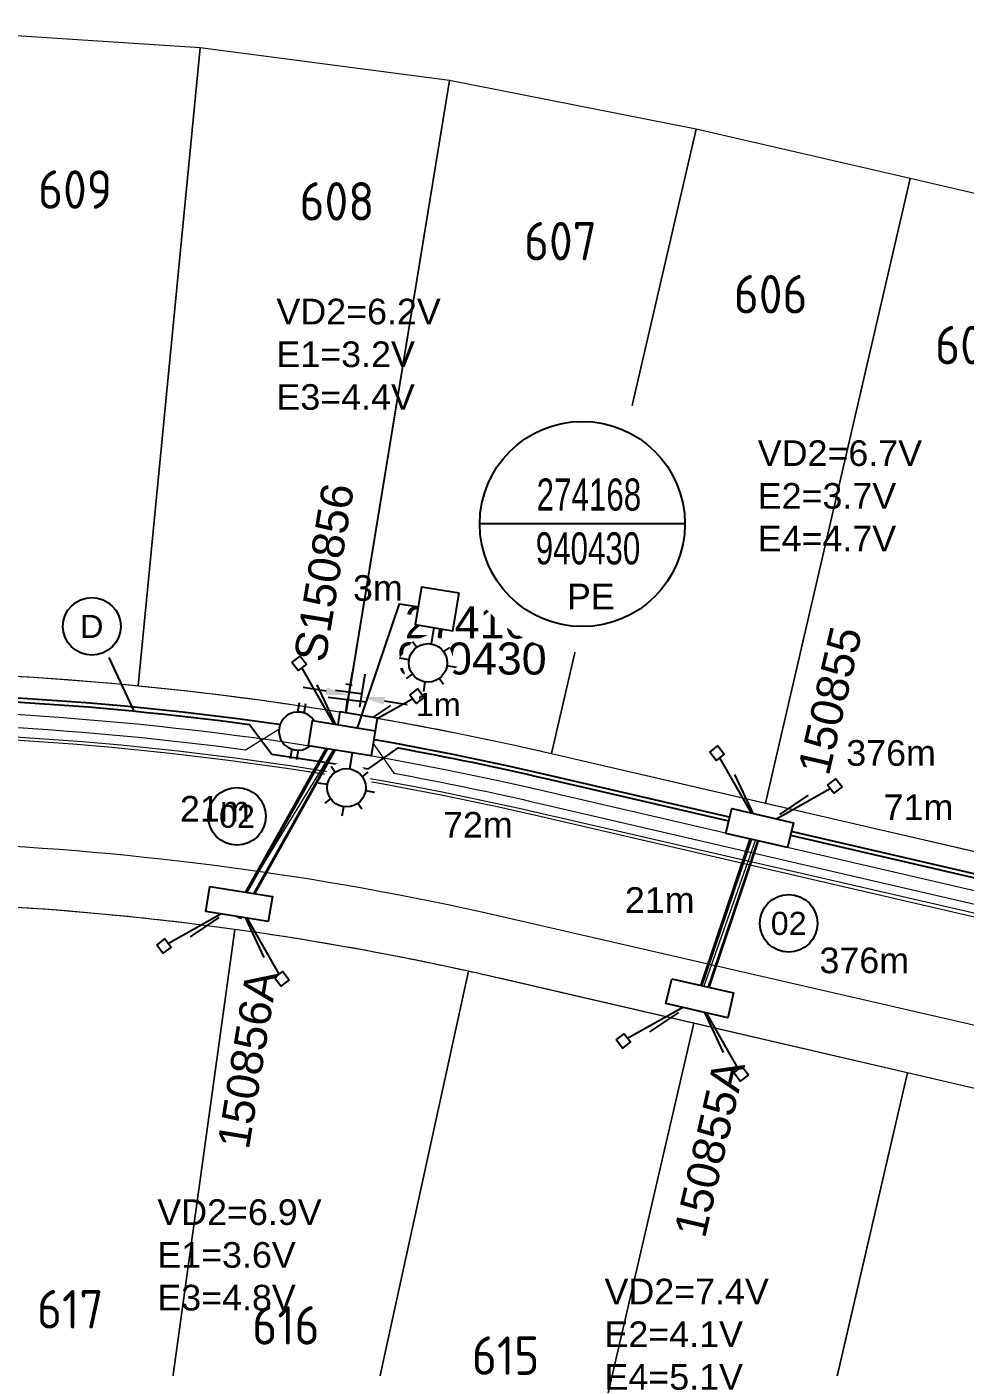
# Model space of a CAD drawing. Header units: metres. Extents: x 286486 to 288014, y 6149260 to 6150844.
# Drawn here: x 287273.7 to 287346.9, y 6149650.8 to 6149755.4 of the extents above; entities that cross this region are included whole.
import ezdxf
from ezdxf.enums import TextEntityAlignment as Align

# ---------------------------------------------------------------- set-up
doc = ezdxf.new("R2010")
doc.units = ezdxf.units.M
doc.linetypes.add('IE Trench LV', pattern=[6.5, 5, -1.5])
doc.layers.get('0').update_dxf_attribs({"color": 6})
for name, color, linetype, lineweight in [('_User Kerbs', 2, 'Continuous', 5), ('Cadastre Developer_SP_NEW', 2, 'Continuous', 5), ('Cadastre Roads_SP_NEW', 251, 'Continuous', 5)]:
    doc.layers.add(name, color=color, linetype=linetype, lineweight=lineweight)
for name, color, linetype in [('Duct_SP_NEW', 2, 'Continuous'), ('Equip_LV_NEW', 2, 'Continuous'), ('Equip_SP_SL_NEW', 2, 'Continuous'), ('Mains_HV_NEW_U72', 2, 'Continuous'), ('Mains_LV_New_R17', 2, 'Continuous'), ('Mains_LV_NEW_T84', 2, 'Continuous'), ('Mains_LV_NEW_T94', 2, 'Continuous'), ('Notes_HV_MISC', 7, 'Continuous'), ('Notes_LV_MISC', 7, 'Continuous'), ('Notes_SL_MISC', 7, 'Continuous'), ('Notes_SP_MISC', 7, 'Continuous'), ('Notes_SP_NEW', 2, 'Continuous'), ('Panels_LV_SL_NEW', 2, 'Continuous'), ('Services_SP_NEW', 2, 'Continuous'), ('Services_SP_NEW_UG', 2, 'Continuous'), ('SupportsUG_SP_LV_SL_NEW', 2, 'Continuous'), ('Trench_SP_NEW', 2, 'Continuous'), ('UG_Details_SP_MISC', 7, 'Continuous')]:
    doc.layers.add(name, color=color, linetype=linetype)
doc.styles.add('iecARIAL', font='arial.ttf', dxfattribs={"height": 2})
doc.styles.add('LotNum', font='isocp.shx', dxfattribs={"height": 1.8})
doc.styles.add('POLE_LABEL', font='arial.ttf')
doc.styles.add('SL_LABEL', font='arial.ttf', dxfattribs={"height": 2.5})
doc.styles.get("Standard").update_dxf_attribs({"font": 'arial.ttf'})
doc.linetypes.add('Cable 1', pattern='A,7,-3,["//",Standard,S=1.5,R=0,X=-2.1,Y=-0.7],-0.001', length=10.001)
doc.linetypes.add('Cable 5', pattern='A,10,-1,["o",Standard,S=2,R=0,X=-1,Y=-0.7],-1e-05,["o",Standard,S=2,R=0,X=-0.2,Y=-0.7],-1.2', length=12.20001)
doc.linetypes.add('Cable New UG', pattern='A,7,-0.25,["x",Standard,S=2,R=0,X=0.2,Y=-0.8],-2.1', length=9.35)
doc.linetypes.add('IE Trench HV', pattern='A,7,-0.2,["/",Standard,S=3,R=0,X=0.6,Y=-1.4],-2.5', length=9.7)
doc.dimstyles.get("Standard").update_dxf_attribs({"dimtxt": 0.18, "dimasz": 0.18, "dimexe": 0.18, "dimexo": 0.0625, "dimgap": 0.09, "dimtad": 0, "dimtih": 1, "dimtoh": 1, "dimdec": 4, "dimzin": 0, "dimdsep": 46, "dimtxsty": 'Standard', "dimcen": 0.09, "dimadec": 0, "dimazin": 0, "dimtfac": 1, "dimtdec": 4, "dimtofl": 0, "dimtmove": 0, "dimatfit": 3, "dimfxl": 1, "dimtolj": 1, "dimtzin": 0, "dimarcsym": 0})

# ---------------------------------------------------------------- blocks, each defined once
blk = doc.blocks.new('*U15')
for tag, flags, p in [('SUBURB', 9, (1.5, 0.2)), ('STREETNAME', 9, (1.5, 0)), ('Z', 1, (1.5, -0.6)), ('LOCATION', 9, (1.5, -0.2)), ('NOTES', 9, (1.5, -0.4))]:
    blk.add_attdef(tag, text='', height=0.2, dxfattribs=dict(flags=flags)).set_placement(p, align=Align.MIDDLE_LEFT)
blk.add_wipeout([(-2.47, 3), (2.47, 3), (2.47, 1.02), (-2.47, 1.02)])
at = {"lineweight": -3}
blk.add_lwpolyline([(-2.47, 3), (2.47, 3), (2.47, 1.02), (-2.47, 1.02)], close=True, dxfattribs=at)
for tag, height, flags, p in [('ASSET_NUM', 2.5, 8, (2, 4)), ('STREET_CODE', 0.2, 9, (1.5, 2)), ('OWNED_BY', 0.2, 9, (1.5, 1.8)), ('OPERATED_BY', 0.2, 9, (1.5, 1.6)), ('STATE', 0.2, 9, (1.5, 1.2)), ('SUPPORT_TYPE', 0.2, 9, (1.5, 1)), ('MAINTAINED_BY', 0.2, 9, (1.5, 1.4)), ('USAGE', 0.2, 9, (1.5, 0.8)), ('LEGEND', 0.2, 9, (1.5, 0.6)), ('PARENT', 0.2, 9, (1.5, 0.4))]:
    blk.add_attdef(tag, text='', height=height, dxfattribs=dict(flags=flags)).set_placement(p, align=Align.MIDDLE_LEFT)
blk = doc.blocks.new('DUCT_INDICATOR')
blk.add_circle((0, 0), 2.25)
blk.add_attdef('CODE', text='', height=1.8).set_placement((0, 0), align=Align.MIDDLE_CENTER)
at = {"flags": 1}
blk.add_attdef('Z', (0, 0), '', height=0.2, dxfattribs=at)
blk = doc.blocks.new('*U101')
for tag, height, flags, p in [('ASSET_NUM', 2.5, 8, (2, 4)), ('STREET_CODE', 0.2, 9, (1.5, 2)), ('OWNED_BY', 0.2, 9, (1.5, 1.8))]:
    blk.add_attdef(tag, text='', height=height, dxfattribs=dict(flags=flags)).set_placement(p, align=Align.MIDDLE_LEFT)
blk.add_wipeout([(-2.47, 0.99), (2.47, 0.99), (2.47, -0.99), (-2.47, -0.99)])
at = {"lineweight": -3}
blk.add_lwpolyline([(-2.47, 0.99), (2.47, 0.99), (2.47, -0.99), (-2.47, -0.99)], close=True, dxfattribs=at)
for tag, flags, p in [('OPERATED_BY', 9, (1.5, 1.6)), ('STATE', 9, (1.5, 1.2)), ('SUPPORT_TYPE', 9, (1.5, 1)), ('MAINTAINED_BY', 9, (1.5, 1.4)), ('SUBURB', 9, (1.5, 0.2)), ('STREETNAME', 9, (1.5, 0)), ('USAGE', 9, (1.5, 0.8)), ('LEGEND', 9, (1.5, 0.6)), ('PARENT', 9, (1.5, 0.4)), ('Z', 1, (1.5, -0.6)), ('LOCATION', 9, (1.5, -0.2)), ('NOTES', 9, (1.5, -0.4))]:
    blk.add_attdef(tag, text='', height=0.2, dxfattribs=dict(flags=flags)).set_placement(p, align=Align.MIDDLE_LEFT)
blk = doc.blocks.new('*U100')
for tag, p, flags in [('OPERATED_BY', (1.05, -2.9), 9), ('OWNED_BY', (1.06, -3.19), 9), ('ACTUAL_STATUS', (1.09, -2.43), 9), ('MAINTAINED_BY', (1.07, -2.66), 9), ('STATE', (1.05, -4.13), 9), ('SWITCH_TYPE', (1.05, -4.38), 9), ('ORIENTATION', (1.06, -3.43), 9), ('USAGE', (1.07, -3.68), 9), ('NOTES', (1.07, -3.88), 1), ('Z', (1.06, -4.88), 9), ('LEGEND', (1.06, -4.64), 9)]:
    blk.add_attdef(tag, p, '', height=0.2, dxfattribs=dict(flags=flags))
blk.add_wipeout([(-1.17, 0.93), (-1.28, 0.78), (-1.36, 0.61), (-1.43, 0.44), (-1.47, 0.25), (-1.49, 0.07), (-1.49, -0.12), (-1.46, -0.31), (-1.41, -0.49), (-1.34, -0.66), (-1.25, -0.82), (-1.13, -0.97), (-1, -1.11), (-0.86, -1.22), (-0.7, -1.32), (-0.53, -1.4), (-0.35, -1.45), (-0.16, -1.49), (0.03, -1.49), (0.21, -1.48), (0.4, -1.44), (0.57, -1.38), (0.74, -1.3), (0.9, -1.19), (1.04, -1.07), (1.17, -0.93), (1.28, -0.78), (1.36, -0.61), (1.43, -0.44), (1.47, -0.25), (1.49, -0.07), (1.49, 0.12), (1.46, 0.31), (1.41, 0.49), (1.34, 0.66), (1.25, 0.82), (1.13, 0.97), (1, 1.11), (0.86, 1.22), (0.7, 1.32), (0.53, 1.4), (0.35, 1.45), (0.16, 1.49), (-0.03, 1.49), (-0.21, 1.48), (-0.4, 1.44), (-0.57, 1.38), (-0.74, 1.3), (-0.9, 1.19), (-1.04, 1.07)])
for p, q in [((-0.25, 1.47), (-0.25, 2.22)), ((0.25, 1.47), (0.25, 2.22)), ((-0.25, -1.47), (-0.25, -2.22)), ((0.25, -1.47), (0.25, -2.22))]:
    blk.add_line(p, q)
blk.add_lwpolyline([(1.49, 0, 1), (-1.49, 0, 1)], format="xyb", close=True)
at = {"flags": 9}
for tag, p in [('OPERATING_VOLTAGE', (1.08, -1.64)), ('NO_PHASES', (1.07, -1.92)), ('CONSTRUCTED_VOLTAGE', (1.07, -2.19))]:
    blk.add_attdef(tag, p, '', height=0.2, dxfattribs=at)
blk = doc.blocks.new('PANEL_NEW')
at = {"layer": 'Panels_LV_SL_NEW'}
h = blk.add_hatch(color=256, dxfattribs=at)
h.paths.add_polyline_path([(-0.8, -0.32), (0.8, -0.32), (0.8, 0.32), (-0.8, 0.32)])
h.paths.add_polyline_path([(-0.72, 0.24), (0.72, 0.24), (0.72, -0.24), (-0.72, -0.24)], flags=16)
for points in [[(-0.8, -0.32), (0.8, -0.32), (0.8, 0.32), (-0.8, 0.32)], [(-0.72, -0.24), (0.72, -0.24), (0.72, 0.24), (-0.72, 0.24)]]:
    blk.add_lwpolyline(points, close=True)
blk.add_attdef('PARENT', (1.52, -2.43), '', height=2.5, rotation=90)
for tag, flags, p in [('CONNECTOR_TYPE', 9, (1.5, 0)), ('CONSTRUCTED_VOLTAGE', 9, (1.5, -0.2)), ('OPERATING_VOLTAGE', 9, (1.5, -0.6)), ('ORIENTATION', 9, (1.5, -0.8)), ('OWNED_BY', 9, (1.5, -1)), ('NO_PHASES', 9, (1.5, -0.4)), ('OPERATED_BY', 9, (1.5, -1.2)), ('STATE', 9, (1.5, -1.6)), ('MAINTAINED_BY', 9, (1.5, -1.4)), ('USAGE', 9, (1.5, -1.8)), ('NOTES', 9, (1.5, -2)), ('Z', 1, (1.5, -2.2))]:
    blk.add_attdef(tag, text='', height=0.2, dxfattribs=dict(flags=flags)).set_placement(p, align=Align.MIDDLE_LEFT)
blk = doc.blocks.new('*U39')
blk.add_blockref('*U101', (0, 2.01))
for tag, flags, p in [('STREET_CODE', 9, (1.5, 0)), ('OWNED_BY', 9, (1.5, -0.2)), ('OPERATED_BY', 9, (1.5, -0.4)), ('STATE', 9, (1.5, -0.8)), ('SUPPORT_TYPE', 9, (1.5, -1)), ('MAINTAINED_BY', 9, (1.5, -0.6)), ('SUBURB', 9, (1.5, -1.8)), ('STREETNAME', 9, (1.5, -2)), ('USAGE', 9, (1.5, -1.2)), ('LEGEND', 9, (1.5, -1.4)), ('PARENT', 9, (1.5, -1.6)), ('Z', 1, (1.5, -2.6)), ('LOCATION', 9, (1.5, -2.2)), ('NOTES', 9, (1.5, -2.4))]:
    blk.add_attdef(tag, text='', height=0.2, dxfattribs=dict(flags=flags)).set_placement(p, align=Align.MIDDLE_LEFT)
blk.add_blockref('PANEL_NEW', (0, 2.01))
at = {"flags": 8}
blk.add_attdef('ASSET_NUM', text='', height=2.5, dxfattribs=at).set_placement((2, 4.78), align=Align.MIDDLE_LEFT)
blk.add_blockref('*U100', (3.47, 2.01))
blk = doc.blocks.new('Earth')
for p, q in [((0, -2.04), (0, 0)), ((-1.5, -2.04), (1.5, -2.04)), ((-1, -2.64), (1, -2.64)), ((-0.25, -3.24), (0.25, -3.24))]:
    blk.add_line(p, q)
blk = doc.blocks.new('CCP_NEW')
for tag, flags, p in [('CCP_TYPE', 9, (1.5, 0)), ('ORIENTATION', 9, (1.5, -0.2)), ('STATE', 9, (1.5, -1)), ('USAGE', 9, (1.5, -0.4)), ('LEGEND', 9, (1.5, -0.6)), ('LIFE_SUPPORT', 9, (1.5, -0.8)), ('OWNED_BY', 9, (1.5, -1.2)), ('OPERATED_BY', 9, (1.5, -1.4)), ('OPERATING_VOLTAGE', 9, (1.5, -1.8)), ('CONSTRUCTED_VOLTAGE', 9, (1.5, -2)), ('MAINTAINED_BY', 9, (1.5, -1.6)), ('Z', 1, (1.5, -2.4)), ('NUMBER_OF_PHASES', 9, (1.5, -2.2))]:
    blk.add_attdef(tag, text='', height=0.2, dxfattribs=dict(flags=flags)).set_placement(p, align=Align.MIDDLE_LEFT)
blk.add_wipeout([(0, 0.57), (0.57, 0), (0, -0.57), (-0.57, 0)])
blk.add_lwpolyline([(-0.57, 0), (0, 0.57), (0.57, 0), (0, -0.57), (-0.57, 0)])
blk = doc.blocks.new('COLUMN_NEW')
for tag, flags, p in [('Z', 1, (1.5, -2.8)), ('LOCATION', 9, (1.5, -2.2)), ('NOTES', 9, (1.5, -2.4)), ('LABEL_ALIGNMENT', 9, (1.5, -2.6))]:
    blk.add_attdef(tag, text='', height=0.2, dxfattribs=dict(flags=flags)).set_placement(p, align=Align.MIDDLE_LEFT)
blk.add_wipeout([(-1.485, -1.485), (1.485, -1.485), (1.485, 1.485), (-1.485, 1.485)])
at = {"lineweight": -3}
blk.add_lwpolyline([(-1.485, -1.485), (1.485, -1.485), (1.485, 1.485), (-1.485, 1.485)], close=True, dxfattribs=at)
for tag, height, flags, p in [('ASSET_NUM', 2.5, 8, (2, 2)), ('STREET_CODE', 0.2, 9, (1.5, 0)), ('OWNED_BY', 0.2, 9, (1.5, -0.4)), ('OPERATED_BY', 0.2, 9, (1.5, -0.6)), ('STATE', 0.2, 9, (1.5, -1)), ('COLUMN_TYPE', 0.2, 9, (1.5, -0.2)), ('MAINTAINED_BY', 0.2, 9, (1.5, -0.8)), ('SUBURB', 0.2, 9, (1.5, -1.8)), ('STREETNAME', 0.2, 9, (1.5, -2)), ('USAGE', 0.2, 9, (1.5, -1.2)), ('LEGEND', 0.2, 9, (1.5, -1.4)), ('PARENT', 0.2, 9, (1.5, -1.6))]:
    blk.add_attdef(tag, text='', height=height, dxfattribs=dict(flags=flags)).set_placement(p, align=Align.MIDDLE_LEFT)
at = {"style": 'POLE_LABEL', "flags": 9}
blk.add_attdef('STRUCTURE_PLANT_NUMBER', text='', height=0.2, dxfattribs=at).set_placement((1.5, 0.242), align=Align.MIDDLE_LEFT)
blk = doc.blocks.new('SL_LANTERN_NEW')
blk.add_line((0, 0), (0, 0))
for tag, p, flags in [('Z', (0, 0), 1), ('OPERATED_BY', (0, -9.61), 9)]:
    blk.add_attdef(tag, p, '', height=0.2, dxfattribs=dict(flags=flags))
at = {"style": 'SL_LABEL', "flags": 9}
blk.add_attdef('STREET_CODE', text='', height=0.2, dxfattribs=at).set_placement((0, -0.2), align=Align.MIDDLE_LEFT)
for tag, height, flags, p in [('CONSTRUCTED_VOLTAGE', 0.2, 9, (0, -0.4)), ('CONTROL_TYPE', 0.2, 9, (0, -0.6)), ('LANTERN_PURPOSE', 0.2, 9, (0, -0.8)), ('LANTERN_TYPE', 0.2, 9, (0, -1)), ('OPERATING_VOLTAGE', 0.2, 9, (0, -1.4)), ('ORIENTATION', 0.2, 9, (0, -1.6)), ('OWNED_BY', 0.2, 9, (0, -1.8)), ('STATE', 0.2, 9, (0, -2)), ('NO_PHASES', 0.2, 9, (0, -1.2)), ('LNUMBER', 2.5, 8, (1.2, -2.8)), ('CEXIST', 0.2, 9, (0, -2.4)), ('CNEW', 0.2, 9, (0, -2.6)), ('CNUMBER', 0.2, 9, (0, -2.8)), ('CREMOVE', 0.2, 9, (0, -3)), ('CREPLACE', 0.2, 9, (0, -3.2)), ('USAGE', 0.2, 9, (0, -2.2)), ('LKINGHEIGHT', 0.2, 9, (0, -3.4)), ('LBRACKET', 0.2, 9, (0, -3.6)), ('LBRACKETVOCAB', 0.2, 9, (0, -3.8)), ('LCATEGORY', 0.2, 9, (0, -4)), ('LCHARGE1', 0.2, 9, (0, -4.2)), ('LCHARGE1PERCENT', 0.2, 9, (0, -4.4)), ('LCHARGE2', 0.2, 9, (0, -4.6)), ('LCHARGE2PERCENT', 0.2, 9, (0, -4.8)), ('LCHARGE3', 0.2, 9, (0, -5)), ('LCHARGE3PERCENT', 0.2, 9, (0, -5.2)), ('LEXIST', 0.2, 9, (0, -5.4)), ('LLAMP', 0.2, 9, (0, -5.6)), ('LLAMPVOCAB', 0.2, 9, (0, -5.8)), ('LMAST', 0.2, 9, (0, -6)), ('LMASTVOCAB', 0.2, 9, (0, -6.2)), ('LNEW', 0.2, 9, (0, -6.4)), ('LANTNUMBER', 0.2, 9, (0, -6.6)), ('LOUTREACH', 0.2, 9, (0, -7)), ('LOUTREACHVOCAB', 0.2, 9, (0, -7.2)), ('LRATECODE', 0.2, 9, (0, -7.4)), ('LREMOVE', 0.2, 9, (0, -7.6)), ('LREPLACE', 0.2, 9, (0, -7.8)), ('LTYPE', 0.2, 9, (0, -8)), ('LTYPEVOCAB', 0.2, 9, (0, -8.2)), ('LEGEND', 0.2, 9, (0, -8.4)), ('SUBURB', 0.2, 9, (0, -8.6)), ('STREETNAME', 0.2, 9, (0, -8.8)), ('LOCATION', 0.2, 9, (0, -9)), ('NOTES', 0.2, 9, (0, -9.2)), ('MAINTAINED_BY', 0.2, 9, (0, -9.86))]:
    blk.add_attdef(tag, text='', height=height, dxfattribs=dict(flags=flags)).set_placement(p, align=Align.MIDDLE_LEFT)
blk.add_wipeout([(0, 6.47), (1.46, 5.68), (2.25, 4.22), (1.46, 2.76), (0, 1.86), (-1.46, 2.76), (-2.25, 4.22), (-1.46, 5.68)])
for p, q in [((0, 5.72), (0, 6.47)), ((-1.46, 5.68), (-1.06, 5.28)), ((1.46, 5.68), (1.06, 5.28)), ((-2.25, 4.22), (-1.5, 4.22)), ((1.5, 4.22), (2.25, 4.22)), ((-1.46, 2.76), (-1.06, 3.16)), ((1.46, 2.76), (1.06, 3.16)), ((0, 0), (0, 2.72))]:
    blk.add_line(p, q)
blk.add_circle((0, 4.22), 1.5)
at = {"style": 'SL_LABEL', "flags": 8}
blk.add_attdef('ASSET_NUM', text='', height=2.5, dxfattribs=at).set_placement((2, 2), align=Align.MIDDLE_LEFT)
blk = doc.blocks.new('*D72')
at = {"layer": 'Defpoints', "color": 0, "linetype": 'Continuous', "lineweight": 0, "transparency": 16777216}
for p in [(287299.78, 6149703.11), (287298.56, 6149701.88), (287299.55, 6149701.72)]:
    blk.add_point(p, dxfattribs=at)
at = {"layer": 'Notes_SP_MISC', "color": 0, "linetype": 'Continuous', "lineweight": -2, "transparency": 16777216}
for p, q in [((287298.66, 6149702.5), (287299.07, 6149705.05)), ((287299.65, 6149702.34), (287300.07, 6149704.89)), ((287297.01, 6149703.57), (287295.23, 6149703.86)), ((287301.56, 6149702.82), (287303.33, 6149702.53))]:
    blk.add_line(p, q, dxfattribs=at)
at = {"layer": 'Notes_SP_MISC', "color": 0, "linetype": 'Continuous', "lineweight": 0, "transparency": 16777216}
for points in [[(287297.06, 6149703.86), (287296.96, 6149703.27), (287298.78, 6149703.28)], [(287301.6, 6149703.12), (287301.51, 6149702.53), (287299.78, 6149703.11)]]:
    blk.add_solid(points, dxfattribs=at)
at = {"layer": 'Notes_SP_MISC', "color": 0, "linetype": 'Continuous', "lineweight": 0, "transparency": 16777216, "insert": (287305.76, 6149702.53), "char_height": 1.8, "attachment_point": 5}
blk.add_mtext('\\A1;1m', dxfattribs=at)
blk = doc.blocks.new('SLANTERN_NUM_NEW')
blk.add_line((0, 0), (8, 0))
at = {"flags": 1}
blk.add_attdef('Z', (0, 0), '', height=0.2, dxfattribs=at)
blk.add_wipeout([(-0.31, 10), (-0.94, 9.96), (-1.57, 9.88), (-2.18, 9.76), (-2.79, 9.61), (-3.39, 9.41), (-3.97, 9.18), (-4.54, 8.91), (-5.09, 8.61), (-5.62, 8.27), (-6.13, 7.91), (-6.62, 7.5), (-7.07, 7.07), (-7.5, 6.62), (-7.91, 6.13), (-8.27, 5.62), (-8.61, 5.09), (-8.91, 4.54), (-9.18, 3.97), (-9.41, 3.39), (-9.61, 2.79), (-9.76, 2.18), (-9.88, 1.57), (-9.96, 0.94), (-10, 0.31), (-10, -0.31), (-9.96, -0.94), (-9.88, -1.57), (-9.76, -2.18), (-9.61, -2.79), (-9.41, -3.39), (-9.18, -3.97), (-8.91, -4.54), (-8.61, -5.09), (-8.27, -5.62), (-7.91, -6.13), (-7.5, -6.62), (-7.07, -7.07), (-6.62, -7.5), (-6.13, -7.91), (-5.62, -8.27), (-5.09, -8.61), (-4.54, -8.91), (-3.97, -9.18), (-3.39, -9.41), (-2.79, -9.61), (-2.18, -9.76), (-1.57, -9.88), (-0.94, -9.96), (-0.31, -10), (0.31, -10), (0.94, -9.96), (1.57, -9.88), (2.18, -9.76), (2.79, -9.61), (3.39, -9.41), (3.97, -9.18), (4.54, -8.91), (5.09, -8.61), (5.62, -8.27), (6.13, -7.91), (6.62, -7.5), (7.07, -7.07), (7.5, -6.62), (7.91, -6.13), (8.27, -5.62), (8.61, -5.09), (8.91, -4.54), (9.18, -3.97), (9.41, -3.39), (9.61, -2.79), (9.76, -2.18), (9.88, -1.57), (9.96, -0.94), (10, -0.31), (10, 0.31), (9.96, 0.94), (9.88, 1.57), (9.76, 2.18), (9.61, 2.79), (9.41, 3.39), (9.18, 3.97), (8.91, 4.54), (8.61, 5.09), (8.27, 5.62), (7.91, 6.13), (7.5, 6.62), (7.07, 7.07), (6.62, 7.5), (6.13, 7.91), (5.62, 8.27), (5.09, 8.61), (4.54, 8.91), (3.97, 9.18), (3.39, 9.41), (2.79, 9.61), (2.18, 9.76), (1.57, 9.88), (0.94, 9.96), (0.31, 10)])
at = {"linetype": 'Continuous'}
blk.add_line((8, 0), (-8, 0), dxfattribs=at)
blk.add_circle((0, 0), 8, dxfattribs=at)
at = {"width": 0.7}
for tag, p in [('SNUMBER', (0.51, 1.05)), ('CNUMBER', (0.44, -3.15))]:
    blk.add_attdef(tag, text='', height=2.5, dxfattribs=at).set_placement(p, align=Align.CENTER)
at = {"layer": 'Notes_LV_MISC', "linetype": 'Continuous', "insert": (-1.2, -4.66), "char_height": 2, "attachment_point": 1, "style": 'iecARIAL'}
blk.add_mtext_dynamic_manual_height_columns('PE', width=8.5143, gutter_width=10, heights=[0], dxfattribs=at)

msp = doc.modelspace()

# ---------------------------------------------------------------- linework, layer by layer
at = {"layer": 'Cadastre Developer_SP_NEW', "color": 2, "lineweight": 0}
for points in [[(287266.03371, 6149705.05464, -0.016317406), (287282.34713, 6149703.99994), (287287.1992, 6149753.76398), (287267.62997, 6149755.02918)], [(287284.72485, 6149647.60866), (287287.97945, 6149647.39864), (287300.01653, 6149644.60516), (287308.10536, 6149681.72111, 0.020243714), (287289.89534, 6149684.98937)]]:
    msp.add_lwpolyline(points, format="xyb", close=True, dxfattribs=at)
for points in [[(287298.55703, 6149701.88356), (287306.64426, 6149751.22522), (287287.1992, 6149753.76398), (287282.34713, 6149703.99994, -0.016317407), (287298.55703, 6149701.88356, -0.962604607)], [(287314.5944, 6149698.71452), (287325.88235, 6149747.42371), (287306.64426, 6149751.22522), (287298.56548, 6149701.88218, -0.016304543), (287314.5944, 6149698.71455, -0.982640997)], [(287270.88395, 6149686.8271), (287268.77121, 6149648.64956), (287280.49196, 6149647.88213), (287284.72489, 6149647.60897), (287289.89534, 6149684.98937, 0.020543883), (287270.88395, 6149686.8271, 3.281482935)], [(287317.11335, 6149640.64709), (287325.69191, 6149677.66575), (287310.53073, 6149681.17923, 0.005235657), (287308.10536, 6149681.72111), (287300.01748, 6149644.60892), (287317.11335, 6149640.64709)]]:
    msp.add_lwpolyline(points, format="xyb", dxfattribs=at)
for points in [[(287331.27728, 6149694.8484), (287342.56524, 6149743.55758), (287325.88235, 6149747.42371), (287314.5944, 6149698.71455), (287331.27728, 6149694.8484)], [(287347.96017, 6149690.98227), (287359.24813, 6149739.69146), (287342.56524, 6149743.55758), (287331.27729, 6149694.84842), (287347.96017, 6149690.98227)]]:
    msp.add_lwpolyline(points, dxfattribs=at)
for points in [[(287317.11339, 6149640.64674), (287333.78162, 6149636.78436), (287342.36039, 6149673.80299), (287325.69211, 6149677.6657)], [(287333.78155, 6149636.78403), (287349.47571, 6149633.14738), (287358.04547, 6149670.12711), (287342.36039, 6149673.80299)]]:
    msp.add_lwpolyline(points, close=True, dxfattribs=at)
at = {"layer": 'Cadastre Roads_SP_NEW', "color": 2, "lineweight": 0}
msp.add_lwpolyline([(287304.60503, 6149448.18211), (287295.26398, 6149461.79666), (287295.26398, 6149461.79666), (287293.47654, 6149464.40185, 0.012443729), (287283.69218, 6149477.09312, 0.008761577), (287276.42983, 6149485.72956, 0.008761577), (287268.86934, 6149494.10623, 0.165908571), (287259.75265, 6149498.97156), (287262.64524, 6149516.73762, -0.103971266), (287275.69453, 6149511.69732, -0.030415347), (287279.01768, 6149509.24058, -0.040473528), (287283.31732, 6149505.00136, -0.010372964), (287292.65748, 6149494.46813, -0.010373281), (287301.5536, 6149483.55728), (287306.94628, 6149483.40315), (287317.38311, 6149468.30256), (287316.86538, 6149462.12891, 0.000009451), (287334.80954, 6149435.97534)], format="xyb", dxfattribs=at)
at = {"layer": 'Duct_SP_NEW'}
for p, q in [((287298.17358, 6149701.00275), (287289.83363, 6149686.12304)), ((287298.62719, 6149700.74851), (287290.28724, 6149685.8688)), ((287298.17358, 6149701.00275), (287298.40038, 6149700.87563)), ((287298.62719, 6149700.74851), (287298.40038, 6149700.87563)), ((287330.80065, 6149693.93785), (287325.67565, 6149678.74255)), ((287331.29338, 6149693.77166), (287326.16838, 6149678.57636)), ((287330.80065, 6149693.93785), (287331.04702, 6149693.85476)), ((287331.29338, 6149693.77166), (287331.04702, 6149693.85476)), ((287289.83363, 6149686.12304), (287290.06044, 6149685.99592)), ((287290.28724, 6149685.8688), (287290.06044, 6149685.99592)), ((287325.67565, 6149678.74255), (287325.92201, 6149678.65945)), ((287326.16838, 6149678.57636), (287325.92201, 6149678.65945))]:
    msp.add_line(p, q, dxfattribs=at)
at = {"layer": 'Mains_LV_New_R17', "linetype": 'Cable 5', "flags": 128}
msp.add_lwpolyline([(287299.31002, 6149700.23805, 0.001004791), (287298.32265, 6149700.40196)], format="xyb", dxfattribs=at)
at = {"layer": 'Mains_LV_NEW_T84', "color": 2, "linetype": 'Cable New UG', "lineweight": 0, "flags": 128}
msp.add_lwpolyline([(287198.95049, 6149746.53072), (287197.64041, 6149743.56705), (287207.86224, 6149703.36556), (287216.63896, 6149697.68186, -0.075581216), (287290.7352, 6149699.00406), (287293.32912, 6149700.6074), (287300.67255, 6149699.49766), (287302.29978, 6149697.17595, -0.011798605), (287313.69136, 6149694.81778), (287359.38181, 6149684.2294), (287361.78289, 6149685.72597), (287366.6051, 6149684.60846), (287368.10688, 6149682.20743), (287425.08444, 6149669.00335), (287428.50972, 6149670.2523), (287430.92083, 6149669.69355)], format="xyb", dxfattribs=at)
at = {"layer": 'Mains_LV_NEW_T84', "color": 2, "linetype": 'Cable New UG', "flags": 128}
msp.add_lwpolyline([(287217.88908, 6149699.91834), (287217.88908, 6149699.91834), (287217.88908, 6149699.91834, -0.07398075), (287291.02599, 6149700.98298), (287292.77202, 6149698.66046), (287300.32943, 6149697.52731), (287302.64152, 6149699.14661, -0.011816364), (287314.14288, 6149696.76615), (287359.83332, 6149686.17776), (287361.32897, 6149683.77816), (287366.1585, 6149682.65895), (287368.55347, 6149684.15694), (287397.55731, 6149677.43554)], format="xyb", dxfattribs=at)
at = {"layer": 'Mains_LV_NEW_T94', "color": 2, "linetype": 'Cable 1', "lineweight": 0, "ltscale": 0.5}
for points in [[(287290.22068, 6149686.97286), (287298.28038, 6149700.14204, 0.011172051), (287298.28038, 6149700.14204), (287298.28038, 6149700.14204)], [(287326.14551, 6149679.6239), (287330.82577, 6149692.90006, 0.011172051), (287330.82577, 6149692.90006), (287330.82577, 6149692.90006)]]:
    msp.add_lwpolyline(points, format="xyb", dxfattribs=at)
at = {"layer": 'Services_SP_NEW_UG', "color": 2, "flags": 128}
for points in [[(287327.49571, 6149698.74038), (287330.82817, 6149692.89942), (287336.68495, 6149696.17954)], [(287293.55314, 6149681.13191), (287290.22068, 6149686.97286), (287284.3639, 6149683.69274)], [(287329.37987, 6149673.728), (287326.04741, 6149679.56896), (287320.19063, 6149676.28883)]]:
    msp.add_lwpolyline(points, dxfattribs=at)
at = {"layer": 'Trench_SP_NEW', "linetype": 'IE Trench LV', "flags": 128}
for points in [[(287280.05869, 6149706.19533), (287282.02558, 6149702.02232), (287282.02558, 6149702.02232)], [(287328.86128, 6149697.07242), (287330.82817, 6149692.89942), (287334.64104, 6149695.46173)], [(287292.18757, 6149682.79986), (287290.22068, 6149686.97286), (287286.40781, 6149684.41055)], [(287328.0143, 6149675.39595), (287326.04741, 6149679.56896), (287322.23454, 6149677.00664)]]:
    msp.add_lwpolyline(points, dxfattribs=at)
at = {"layer": 'Trench_SP_NEW', "linetype": 'IE Trench HV', "flags": 128}
msp.add_lwpolyline([(287397.62504, 6149677.72779), (287314.2106, 6149697.0584, 0.097811221), (287217.8323, 6149700.21304), (287214.16601, 6149699.39937)], format="xyb", dxfattribs=at)
at = {"layer": 'UG_Details_SP_MISC', "lineweight": 0}
for p, q in [((287289.7464, 6149686.17193), (287298.08635, 6149701.05164)), ((287290.37447, 6149685.8199), (287298.71442, 6149700.69961)), ((287298.08635, 6149701.05164), (287298.40038, 6149700.87563)), ((287298.71442, 6149700.69961), (287298.40038, 6149700.87563)), ((287325.58089, 6149678.77451), (287330.7059, 6149693.96981)), ((287326.26313, 6149678.5444), (287331.38814, 6149693.73971)), ((287330.7059, 6149693.96981), (287331.04702, 6149693.85476)), ((287331.38814, 6149693.73971), (287331.04702, 6149693.85476)), ((287289.7464, 6149686.17193), (287290.06044, 6149685.99592)), ((287290.37447, 6149685.8199), (287290.06044, 6149685.99592)), ((287325.58089, 6149678.77451), (287325.92201, 6149678.65945)), ((287326.26313, 6149678.5444), (287325.92201, 6149678.65945))]:
    msp.add_line(p, q, dxfattribs=at)

# ---------------------------------------------------------------- block references
at = {"layer": 'Notes_SP_NEW', "linetype": 'IE Trench LV'}
for p, values in [((287278.73969, 6149708.62729), {'CODE': 'D'}), ((287290.0591, 6149693.81286), {'CODE': '02'}), ((287333.0856, 6149685.46152), {'CODE': '02'})]:
    msp.add_blockref('DUCT_INDICATOR', p, dxfattribs=at).add_auto_attribs(values)

# ---------------------------------------------------------------- texts
at = {"layer": 'Notes_HV_MISC', "linetype": 'Cable New UG', "lineweight": 0, "char_height": 2, "attachment_point": 1, "style": 'iecARIAL'}
for insert in [(287337.57699, 6149699.75617), (287335.48711, 6149683.57353)]:
    msp.add_mtext_dynamic_manual_height_columns('376m', width=13.7583821, gutter_width=10, heights=[0], dxfattribs=dict(at, insert=insert))
at = {"layer": 'Notes_LV_MISC', "linetype": 'Cable New UG', "char_height": 2, "attachment_point": 1, "style": 'iecARIAL'}
for s, width, heights, insert in [('VD2=6.2V\\PE1=3.2V\\PE3=4.4V', 17.4646073, [12.02442], (287293.13881, 6149734.19271)), ('VD2=6.7V\\PE2=3.7V\\PE4=4.7V', 17.4646073, [12.02442], (287330.6757, 6149723.14517)), ('21m', 4.365633, [0], (287285.61437, 6149695.39953)), ('71m', 4.365633, [0], (287340.49286, 6149695.51971)), ('72m', 4.365633, [0], (287306.1284, 6149694.15357)), ('21m', 4.365633, [0], (287320.30971, 6149688.28278)), ('VD2=7.4V\\PE2=4.1V\\PE4=5.1V', 17.4646073, [12.02442], (287318.72472, 6149657.74323))]:
    msp.add_mtext_dynamic_manual_height_columns(s, width=width, gutter_width=10, heights=heights, dxfattribs=dict(at, insert=insert))

# ---------------------------------------------------------------- next in the draw order: texts
at = {"layer": 'Cadastre Developer_SP_NEW', "color": 2, "lineweight": 0, "char_height": 3, "width": 8.6113974, "attachment_point": 2, "style": 'LotNum', "bg_fill": 3, "box_fill_scale": 1.5, "bg_fill_color": 256, "bg_fill_true_color": 13158600, "bg_fill_transparency": 0}
for s, insert in [('609', (287277.43734, 6149744.20521)), ('608', (287297.85642, 6149743.28659)), ('607', (287315.28567, 6149740.18039)), ('606', (287331.67953, 6149736.03879)), ('605', (287347.38312, 6149732.06975)), ('617', (287277.05866, 6149656.85473)), ('616', (287293.87726, 6149655.59843)), ('615', (287311.0128, 6149653.24076))]:
    msp.add_mtext(s, dxfattribs=dict(at, insert=insert))

# ---------------------------------------------------------------- next in the draw order: linework, layer by layer
at = {"layer": '_User Kerbs', "color": 251, "linetype": 'Continuous', "flags": 128}
for points in [[(287195.66674, 6149748.36692), (287206.7453, 6149704.79602, 0.389050326), (287218.31306, 6149697.2214, -0.097820328), (287313.52656, 6149694.10664), (287412.95186, 6149671.22569), (287412.95186, 6149671.22569)], [(287441.50755, 6149655.84182), (287440.58796, 6149656.05493), (287425.97521, 6149659.44131), (287411.36247, 6149662.8277), (287409.70346, 6149663.21216), (287409.70346, 6149663.21216), (287309.14873, 6149686.33467, 0.0902254), (287224.33232, 6149689.50658), (287224.33232, 6149689.50658)]]:
    msp.add_lwpolyline(points, format="xyb", dxfattribs=at)
at = {"layer": 'Cadastre Roads_SP_NEW', "color": 2, "flags": 128}
msp.add_lwpolyline([(287414.69172, 6149675.51778), (287407.84498, 6149658.62746), (287308.10536, 6149681.72111, 0.095230469), (287220.42214, 6149684.12002), (287217.5105, 6149701.88298, -0.097859286), (287314.5944, 6149698.71452), (287414.69172, 6149675.51778)], format="xyb", dxfattribs=at)

# ---------------------------------------------------------------- next in the draw order: texts
at = {"layer": 'Notes_LV_MISC', "linetype": 'Cable New UG', "insert": (287283.84825, 6149663.93135), "char_height": 2, "attachment_point": 1, "style": 'iecARIAL'}
msp.add_mtext_dynamic_manual_height_columns('VD2=6.9V\\PE1=3.6V\\PE3=4.8V', width=17.4646073, gutter_width=10, heights=[12.02442], dxfattribs=at)

# ---------------------------------------------------------------- next in the draw order: block references
at = {"layer": 'Panels_LV_SL_NEW'}
ref = msp.add_blockref('*U39', (287298.56462, 6149701.87896), dxfattribs=dict(at, rotation=170.6851329377533))
ref.add_attrib('ASSET_NUM', 'S150856', dxfattribs={"layer": '0', "height": 2.5, "rotation": 80.685133}).set_placement((287295.71164, 6149705.94247), align=Align.MIDDLE_LEFT)

# ---------------------------------------------------------------- next in the draw order: linework, layer by layer
at = {"layer": 'Mains_HV_NEW_U72', "color": 2, "linetype": 'Cable New UG', "lineweight": 0, "flags": 128}
for points in [[(287448.04588, 6149618.2217, 0.052785437), (287457.67621, 6149642.94241), (287461.52094, 6149659.53298), (287313.4656, 6149693.84363, 0.099836065), (287216.42298, 6149696.63036), (287206.99061, 6149702.73864), (287193.57798, 6149755.40352)], [(287450.22002, 6149617.71136), (287450.22002, 6149617.71136, 0.045648445), (287459.61597, 6149642.45374), (287463.92083, 6149661.02983), (287313.91712, 6149695.792, 0.099037625), (287216.85571, 6149698.73288), (287208.73537, 6149703.9915), (287196.05153, 6149753.79481)]]:
    msp.add_lwpolyline(points, format="xyb", dxfattribs=at)
at = {"layer": 'Services_SP_NEW_UG', "color": 2, "flags": 128}
msp.add_lwpolyline([(287294.91148, 6149705.74552), (287298.24393, 6149699.90456), (287304.10072, 6149703.18469)], dxfattribs=at)
at = {"layer": 'Trench_SP_NEW', "linetype": 'IE Trench LV', "flags": 128}
msp.add_lwpolyline([(287296.27704, 6149704.07757), (287298.24393, 6149699.90456), (287302.0568, 6149702.46688)], dxfattribs=at)

# ---------------------------------------------------------------- next in the draw order: block references
at = {"layer": 'Notes_LV_MISC', "color": 2, "lineweight": 0, "rotation": 172.8264939445675}
msp.add_blockref('Earth', (287298.39903, 6149700.87258), dxfattribs=at)

# ---------------------------------------------------------------- next in the draw order: block references
at = {"layer": 'Services_SP_NEW', "linetype": 'IE Trench HV'}
for p, rotation in [((287294.91148, 6149705.74552), 352.3737936719094), ((287304.10072, 6149703.18469), 352.3737936719094), ((287327.49571, 6149698.74038), 352.3737936719094), ((287336.68495, 6149696.17954), 352.3737936719094), ((287284.3639, 6149683.69274), 352.3737936719094), ((287293.55314, 6149681.13191), 172.3737936719094), ((287320.19063, 6149676.28883), 352.3737936719094), ((287329.37987, 6149673.728), 172.3737936719094)]:
    msp.add_blockref('CCP_NEW', p, dxfattribs=dict(at, rotation=rotation))

# ---------------------------------------------------------------- next in the draw order: block references
at = {"layer": 'Equip_LV_NEW'}
ref = msp.add_blockref('*U15', (287331.27729, 6149694.84842), dxfattribs=dict(at, rotation=166.9525661529818))
ref.add_attrib('ASSET_NUM', '150855', dxfattribs={"layer": '0', "height": 2.5, "rotation": 76.9525662}).set_placement((287334.98732, 6149697.16869), align=Align.MIDDLE_LEFT)
ref = msp.add_blockref('*U15', (287289.89534, 6149684.98937), dxfattribs=dict(at, rotation=350.685))
ref.add_attrib('ASSET_NUM', '150856A', dxfattribs={"layer": '0', "height": 2.5, "rotation": 80.685}).set_placement((287289.74513, 6149667.94246), align=Align.MIDDLE_LEFT)
ref = msp.add_blockref('*U15', (287325.69175, 6149677.66578), dxfattribs=dict(at, rotation=346.953))
ref.add_attrib('ASSET_NUM', '150855A', dxfattribs={"layer": '0', "height": 2.5, "rotation": 76.953}).set_placement((287325.32964, 6149661.08667), align=Align.MIDDLE_LEFT)
at = {"layer": 'SupportsUG_SP_LV_SL_NEW'}
ref = msp.add_blockref('COLUMN_NEW', (287299.31292, 6149700.25535), dxfattribs=dict(at, rotation=170.7200839469076))
ref.add_attrib('ASSET_NUM', '940430', dxfattribs={"layer": '0', "height": 2.5}).set_placement((287302.55595, 6149706.12208), align=Align.MIDDLE_LEFT)

# ---------------------------------------------------------------- next in the draw order: block references
at = {"layer": 'Equip_SP_SL_NEW', "linetype": 'IE Trench LV'}
ref = msp.add_blockref('SL_LANTERN_NEW', (287299.28214, 6149700.20599), dxfattribs=dict(at, rotation=170.7197334101672))
ref.add_attrib('ASSET_NUM', '274168', dxfattribs={"layer": '0', "height": 2.5, "style": 'SL_LABEL'}).set_placement((287303.14911, 6149708.93465), align=Align.MIDDLE_LEFT)

# ---------------------------------------------------------------- next in the draw order: dimensions: what is measured, and where the dimension line sits
at = {"layer": 'Notes_SP_MISC', "linetype": 'Continuous', "lineweight": 0}
dim = msp.add_aligned_dim(p1=(287298.55703, 6149701.88356), p2=(287299.55239, 6149701.72092), distance=1.41137, text='1m', dimstyle='Standard', override={"dimscale": 10}, dxfattribs=at)
dim.commit()
dim.dimension.update_dxf_attribs({"geometry": '*D72', "text_midpoint": (287305.76153, 6149702.53328)})

# ---------------------------------------------------------------- next in the draw order: block references
at = {"layer": 'Notes_SL_MISC'}
ref = msp.add_blockref('SL_LANTERN_NEW', (287305.6415, 6149709.94671), dxfattribs=dict(at, rotation=170.7197334101672))
ref.add_attrib('ASSET_NUM', '274168', dxfattribs={"layer": '0', "height": 2.5, "style": 'SL_LABEL'}).set_placement((287309.50846, 6149718.67538), align=Align.MIDDLE_LEFT)

# ---------------------------------------------------------------- next in the draw order: linework, layer by layer
at = {"layer": 'Notes_SL_MISC', "linetype": 'Cable 5'}
msp.add_lwpolyline([(287299.31292, 6149700.25535), (287302.72877, 6149710.38184), (287305.89726, 6149709.89507)], dxfattribs=at)

# ---------------------------------------------------------------- next in the draw order: texts
at = {"layer": 'Notes_LV_MISC', "linetype": 'Cable New UG', "insert": (287299.10725, 6149712.62329), "char_height": 2, "attachment_point": 1, "style": 'iecARIAL'}
msp.add_mtext_dynamic_manual_height_columns('3m', width=2, gutter_width=10, heights=[0], dxfattribs=at)

# ---------------------------------------------------------------- next in the draw order: block references
at = {"layer": 'Equip_LV_NEW'}
ref = msp.add_blockref('*U15', (287298.56548, 6149701.88218), dxfattribs=dict(at, rotation=170.6851329381932))
ref.add_attrib('ASSET_NUM', 'S150856', dxfattribs={"layer": '0', "height": 2.5, "rotation": 80.685133}).set_placement((287295.71164, 6149705.94247), align=Align.MIDDLE_LEFT)
at = {"layer": 'Notes_SL_MISC'}
ref = msp.add_blockref('COLUMN_NEW', (287305.67228, 6149709.99608), dxfattribs=dict(at, rotation=170.7200839469076))
ref.add_attrib('ASSET_NUM', '940430', dxfattribs={"layer": '0', "height": 2.5}).set_placement((287308.91531, 6149715.8628), align=Align.MIDDLE_LEFT)

# ---------------------------------------------------------------- next in the draw order: block references
msp.add_blockref('SLANTERN_NUM_NEW', (287316.99514, 6149716.61757), dxfattribs=at).add_auto_attribs({'SNUMBER': '274168', 'CNUMBER': '940430'})

doc.saveas('drawing.dxf')
